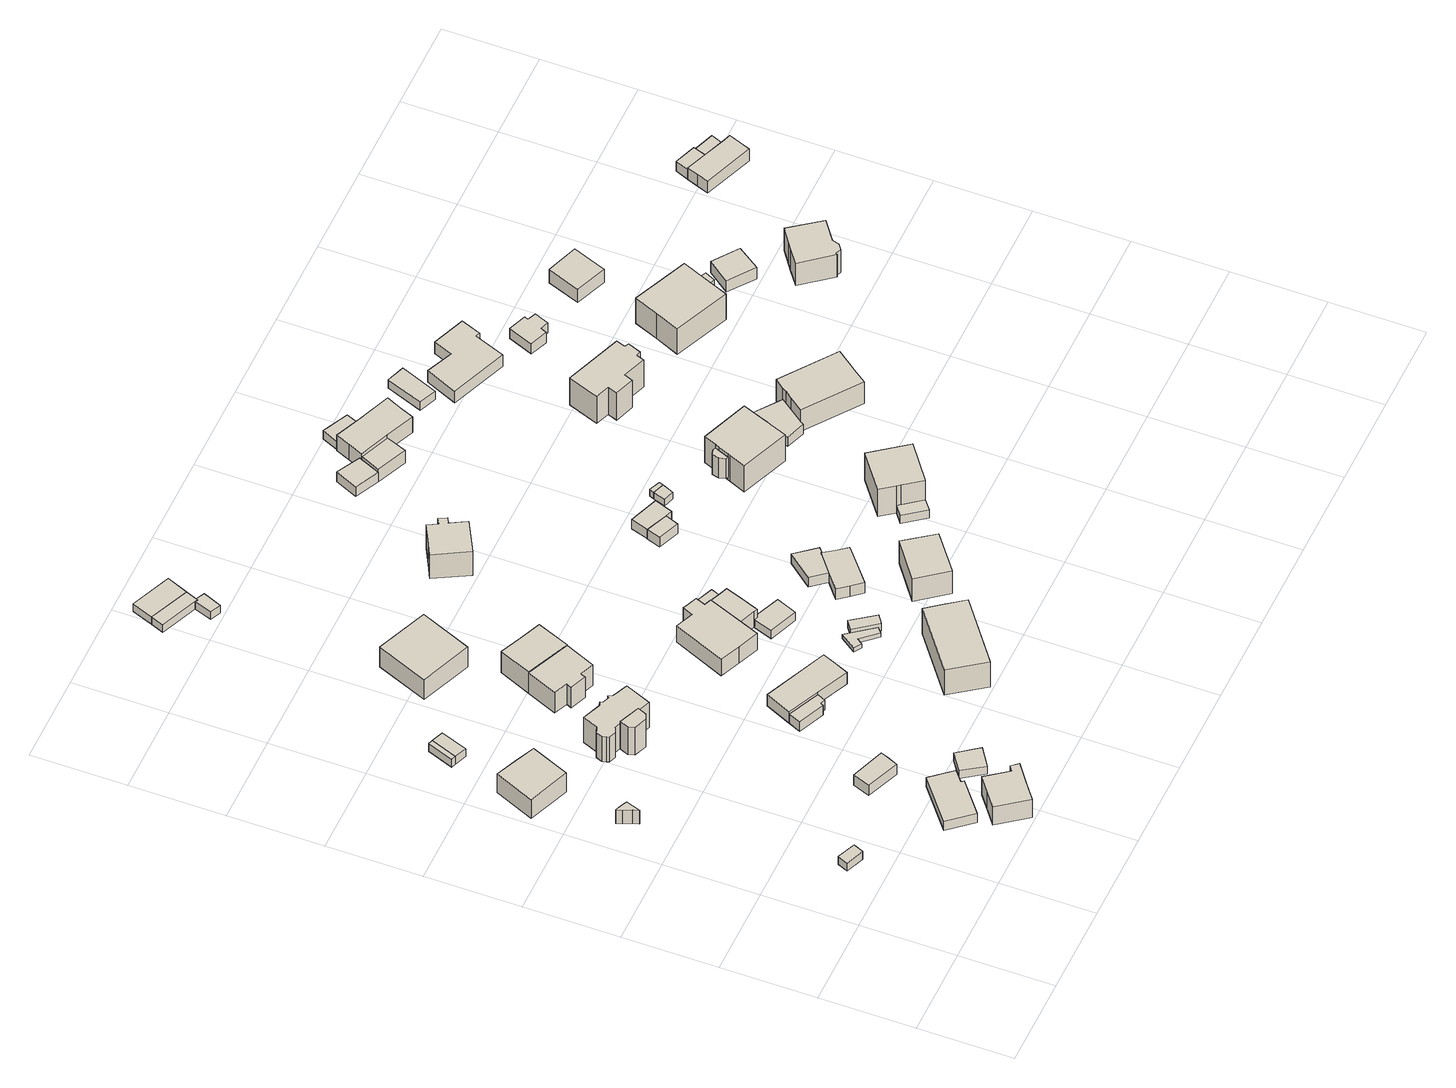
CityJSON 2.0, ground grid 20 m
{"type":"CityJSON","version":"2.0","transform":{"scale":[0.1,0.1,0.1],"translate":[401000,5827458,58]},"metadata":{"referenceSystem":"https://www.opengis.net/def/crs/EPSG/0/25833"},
"CityObjects":{
"building1":{"type":"Building","attributes":{"Gemeindeschluessel":"11000011","BezugspunktDach":"2200","function":"31001_2463","measuredHeight":2.18,"storeysAboveGround":1},"address":[{"country":"Germany","locality":"Berlin","thoroughfareNumber":"7 (1)","thoroughfareName":"Straße 9"}],"geometry":[{"type":"Solid","lod":"1","boundaries":[[[[0,1,2,3]],[[4,5,6,7]],[[4,7,3,2]],[[5,4,2,1]],[[6,5,1,0]],[[7,6,0,3]]]]}]},
"building2":{"type":"Building","attributes":{"Gemeindeschluessel":"11000011","BezugspunktDach":"2200","function":"51009_1610","measuredHeight":3.82,"storeysAboveGround":0},"address":[{"country":"Germany","locality":"Berlin"}],"geometry":[{"type":"Solid","lod":"1","boundaries":[[[[8,9,10,11,12,13,14]],[[15,16,17,18,19,20,21]],[[15,21,14,13]],[[16,15,13,12]],[[17,16,12,11]],[[18,17,11,10]],[[19,18,10,9]],[[20,19,9,8]],[[21,20,8,14]]]]}]},
"building3":{"type":"Building","attributes":{"Gemeindeschluessel":"11000011","BezugspunktDach":"2200","function":"31001_1010","measuredHeight":7.35,"storeysAboveGround":1},"address":[{"country":"Germany","locality":"Berlin","thoroughfareNumber":"11A","thoroughfareName":"Straße 9"}],"geometry":[{"type":"Solid","lod":"1","boundaries":[[[[22,23,24,25,26]],[[27,28,29,30,31]],[[27,31,26,25]],[[28,27,25,24]],[[29,28,24,23]],[[30,29,23,22]],[[31,30,22,26]]]]}]},
"building4":{"type":"Building","attributes":{"Gemeindeschluessel":"11000011","BezugspunktDach":"2200","function":"31001_2143","measuredHeight":2.42,"storeysAboveGround":1},"address":[{"country":"Germany","locality":"Berlin","thoroughfareNumber":"4","thoroughfareName":"Straße 9"}],"geometry":[{"type":"Solid","lod":"1","boundaries":[[[[32,33,34,35,36,37]],[[38,39,40,41,42,43]],[[38,43,37,36]],[[39,38,36,35]],[[40,39,35,34]],[[41,40,34,33]],[[42,41,33,32]],[[43,42,32,37]]]]}]},
"building5":{"type":"Building","attributes":{"Gemeindeschluessel":"11000011","BezugspunktDach":"2200","function":"51009_1610","measuredHeight":2.23,"storeysAboveGround":0},"address":[{"country":"Germany","locality":"Berlin"}],"geometry":[{"type":"Solid","lod":"1","boundaries":[[[[44,45,46,47]],[[48,49,50,51]],[[48,51,47,46]],[[49,48,46,45]],[[50,49,45,44]],[[51,50,44,47]]]]}]},
"building6":{"type":"Building","attributes":{"Gemeindeschluessel":"11000011","BezugspunktDach":"2200","function":"31001_1010","measuredHeight":8.02,"storeysAboveGround":1},"address":[{"country":"Germany","locality":"Berlin","thoroughfareNumber":"163","thoroughfareName":"Birkholzer Weg"}],"geometry":[{"type":"Solid","lod":"1","boundaries":[[[[52,53,54,55,56,57,58,59]],[[60,61,62,63,64,65,66,67]],[[60,67,59,58]],[[61,60,58,57]],[[62,61,57,56]],[[63,62,56,55]],[[64,63,55,54]],[[65,64,54,53]],[[66,65,53,52]],[[67,66,52,59]]]]}]},
"building7":{"type":"Building","attributes":{"Gemeindeschluessel":"11000011","BezugspunktDach":"2200","function":"31001_2143","measuredHeight":2.27,"storeysAboveGround":1},"address":[{"country":"Germany","locality":"Berlin","thoroughfareNumber":"13 (1)","thoroughfareName":"Straße 9"}],"geometry":[{"type":"Solid","lod":"1","boundaries":[[[[68,69,45,44]],[[49,70,71,50]],[[49,50,44,45]],[[70,49,45,69]],[[71,70,69,68]],[[50,71,68,44]]]]}]},
"building8":{"type":"Building","attributes":{"Gemeindeschluessel":"11000011","BezugspunktDach":"2200","function":"31001_2463","measuredHeight":3.41,"storeysAboveGround":1},"address":[{"country":"Germany","locality":"Berlin","thoroughfareNumber":"8 (1)","thoroughfareName":"Straße 9"}],"geometry":[{"type":"Solid","lod":"1","boundaries":[[[[72,73,74,75,76]],[[77,78,79,80,81]],[[77,81,76,75]],[[78,77,75,74]],[[79,78,74,73]],[[80,79,73,72]],[[81,80,72,76]]]]}]},
"building9":{"type":"Building","attributes":{"Gemeindeschluessel":"11000011","BezugspunktDach":"2200","function":"31001_2143","measuredHeight":2.15,"storeysAboveGround":1},"address":[{"country":"Germany","locality":"Berlin","thoroughfareNumber":"163 (2)","thoroughfareName":"Birkholzer Weg"}],"geometry":[{"type":"Solid","lod":"1","boundaries":[[[[82,83,84,85]],[[86,87,88,89]],[[86,89,85,84]],[[87,86,84,83]],[[88,87,83,82]],[[89,88,82,85]]]]}]},
"building10":{"type":"Building","attributes":{"Gemeindeschluessel":"11000011","function":"31001_1010"},"address":[{"country":"Germany","locality":"Berlin","thoroughfareNumber":"11","thoroughfareName":"Straße 9"}],"children":["building10-1","building10-2"]},
"building10-1":{"type":"BuildingPart","attributes":{"BezugspunktDach":"2200","measuredHeight":8.38,"storeysAboveGround":1},"parents":["building10"],"geometry":[{"type":"Solid","lod":"1","boundaries":[[[[90,91,92,93,94,95,96,97,98,99,100,101,102,103,104,105,106,107,108,109]],[[110,111,112,113,114,115,116,117,118,119,120,121,122,123,124,125,126,127,128,129]],[[110,129,109,108]],[[111,110,108,107]],[[112,111,107,106]],[[113,112,106,105]],[[114,113,105,104]],[[115,114,104,103]],[[116,115,103,102]],[[117,116,102,101]],[[118,117,101,100]],[[119,118,100,99]],[[120,119,99,98]],[[121,120,98,97]],[[122,121,97,96]],[[124,123,95,94]],[[125,124,94,93]],[[126,125,93,92]],[[127,126,92,91]],[[128,127,91,90]],[[129,128,90,109]],[[96,95,123,122]]]]}]},
"building10-2":{"type":"BuildingPart","attributes":{"BezugspunktDach":"2200","measuredHeight":7.62,"storeysAboveGround":1},"parents":["building10"],"geometry":[{"type":"MultiSurface","lod":"1","boundaries":[[[130,131,132,133,134,135]],[[123,122,136,137,138,139]],[[123,139,135,134]],[[96,95,134,133]],[[136,122,133,132]],[[137,136,132,131]],[[138,137,131,130]],[[139,138,130,135]],[[140,122,123,95,96]]]}]},
"building11":{"type":"Building","attributes":{"Gemeindeschluessel":"11000011","BezugspunktDach":"2200","function":"31001_1010","measuredHeight":8.16,"storeysAboveGround":1},"address":[{"country":"Germany","locality":"Berlin","thoroughfareNumber":"13","thoroughfareName":"Straße 9"}],"geometry":[{"type":"Solid","lod":"1","boundaries":[[[[141,142,143,144,145,146,147,148]],[[149,150,151,152,153,154,155,156]],[[149,156,148,147]],[[150,149,147,146]],[[151,150,146,145]],[[152,151,145,144]],[[153,152,144,143]],[[154,153,143,142]],[[155,154,142,141]],[[156,155,141,148]]]]}]},
"building12":{"type":"Building","attributes":{"Gemeindeschluessel":"11000011","BezugspunktDach":"2200","function":"31001_1010","measuredHeight":6.14,"storeysAboveGround":1},"address":[{"country":"Germany","locality":"Berlin","thoroughfareNumber":"15","thoroughfareName":"Straße 9"}],"geometry":[{"type":"Solid","lod":"1","boundaries":[[[[157,158,159,160]],[[161,162,163,164]],[[161,164,160,159]],[[162,161,159,158]],[[163,162,158,157]],[[164,163,157,160]]]]}]},
"building13":{"type":"Building","attributes":{"Gemeindeschluessel":"11000011","function":"31001_1010"},"address":[{"country":"Germany","locality":"Berlin","thoroughfareNumber":"8","thoroughfareName":"Straße 9"}],"children":["building13-1","building13-2"]},
"building13-1":{"type":"BuildingPart","attributes":{"BezugspunktDach":"2200","measuredHeight":3.56,"storeysAboveGround":1},"parents":["building13"],"geometry":[{"type":"MultiSurface","lod":"1","boundaries":[[[165,166,167,168,169,170]],[[171,172,173,174,175,176]],[[171,176,170,169]],[[172,171,169,168]],[[173,172,168,167]],[[174,173,167,166]],[[175,174,166,165]],[[177,178,165,170]],[[176,175,178,177]]]}]},
"building13-2":{"type":"BuildingPart","attributes":{"BezugspunktDach":"2200","measuredHeight":2.64,"storeysAboveGround":1},"parents":["building13"],"geometry":[{"type":"Solid","lod":"1","boundaries":[[[[179,180,181,178,177,182]],[[176,175,183,184,185,186]],[[176,186,182,177]],[[183,175,178,181]],[[184,183,181,180]],[[185,184,180,179]],[[186,185,179,182]],[[175,176,177,178]]]]}]},
"building14":{"type":"Building","attributes":{"Gemeindeschluessel":"11000011","BezugspunktDach":"2200","function":"31001_1010","measuredHeight":7.69,"storeysAboveGround":1},"address":[{"country":"Germany","locality":"Berlin","thoroughfareNumber":"13A","thoroughfareName":"Straße 9"}],"geometry":[{"type":"Solid","lod":"1","boundaries":[[[[187,188,189,190,191]],[[192,193,194,150,149]],[[192,149,191,190]],[[193,192,190,189]],[[194,193,189,188]],[[150,194,188,187]],[[149,150,187,191]]]]}]},
"building15":{"type":"Building","attributes":{"Gemeindeschluessel":"11000011","BezugspunktDach":"2200","function":"51009_1610","measuredHeight":2.06,"storeysAboveGround":0},"address":[{"country":"Germany","locality":"Berlin"}],"geometry":[{"type":"Solid","lod":"1","boundaries":[[[[195,196,197,198,199,200]],[[201,202,203,204,205,206]],[[201,206,200,199]],[[202,201,199,198]],[[203,202,198,197]],[[204,203,197,196]],[[205,204,196,195]],[[206,205,195,200]]]]}]},
"building16":{"type":"Building","attributes":{"Gemeindeschluessel":"11000011","BezugspunktDach":"2200","function":"31001_2143","measuredHeight":2.06,"storeysAboveGround":1},"address":[{"country":"Germany","locality":"Berlin","thoroughfareNumber":"1 (1)","thoroughfareName":"Straße 8"}],"geometry":[{"type":"Solid","lod":"1","boundaries":[[[[207,208,197,196,195,209]],[[205,204,203,210,211,212]],[[205,212,209,195]],[[204,205,195,196]],[[203,204,196,197]],[[210,203,197,208]],[[211,210,208,207]],[[212,211,207,209]]]]}]},
"building17":{"type":"Building","attributes":{"Gemeindeschluessel":"11000011","BezugspunktDach":"2200","function":"31001_1313","measuredHeight":2.06,"storeysAboveGround":1},"address":[{"country":"Germany","locality":"Berlin","thoroughfareNumber":"1","thoroughfareName":"Straße 8"}],"geometry":[{"type":"Solid","lod":"1","boundaries":[[[[198,213,214,199]],[[215,216,202,201]],[[215,201,199,214]],[[216,215,214,213]],[[202,216,213,198]],[[201,202,198,199]]]]}]},
"building18":{"type":"Building","attributes":{"Gemeindeschluessel":"11000011","BezugspunktDach":"2200","function":"31001_1010","measuredHeight":8.63,"storeysAboveGround":1},"address":[{"country":"Germany","locality":"Berlin","thoroughfareNumber":"167","thoroughfareName":"Birkholzer Weg"}],"geometry":[{"type":"Solid","lod":"1","boundaries":[[[[217,218,219,220,221]],[[222,223,224,225,226]],[[222,226,221,220]],[[223,222,220,219]],[[224,223,219,218]],[[225,224,218,217]],[[226,225,217,221]]]]}]},
"building19":{"type":"Building","attributes":{"Gemeindeschluessel":"11000011","function":"31001_1010"},"address":[{"country":"Germany","locality":"Berlin","thoroughfareNumber":"12","thoroughfareName":"Straße 9"}],"children":["building19-1","building19-2"]},
"building19-1":{"type":"BuildingPart","attributes":{"BezugspunktDach":"2200","measuredHeight":5.08,"storeysAboveGround":1},"parents":["building19"],"geometry":[{"type":"Solid","lod":"1","boundaries":[[[[227,228,229,230,231,232,233,234,235,236,237]],[[238,239,240,241,242,243,244,245,246,247,248]],[[238,248,237,236]],[[239,238,236,235]],[[240,239,235,234]],[[241,240,234,233]],[[242,241,233,232]],[[243,242,232,231]],[[244,243,231,230]],[[245,244,230,229]],[[246,245,229,228]],[[247,246,228,227]],[[248,247,227,237]]]]}]},
"building19-2":{"type":"BuildingPart","attributes":{"BezugspunktDach":"2200","measuredHeight":4.86,"storeysAboveGround":1},"parents":["building19"],"geometry":[{"type":"Solid","lod":"1","boundaries":[[[[249,250,251,252,253,254,255,256,257]],[[244,258,259,260,261,262,263,245,264]],[[244,264,257,256]],[[258,244,256,255]],[[259,258,255,254]],[[260,259,254,253]],[[261,260,253,252]],[[262,261,252,251]],[[263,262,251,250]],[[245,263,250,249]],[[264,245,249,257]]]]}]},
"building20":{"type":"Building","attributes":{"Gemeindeschluessel":"11000011","BezugspunktDach":"2200","function":"31001_2143","measuredHeight":1.12,"storeysAboveGround":1},"address":[{"country":"Germany","locality":"Berlin","thoroughfareNumber":"167 (1)","thoroughfareName":"Birkholzer Weg"}],"geometry":[{"type":"Solid","lod":"1","boundaries":[[[[265,266,267,268,269,270]],[[271,272,273,274,275,276]],[[271,276,270,269]],[[272,271,269,268]],[[273,272,268,267]],[[274,273,267,266]],[[275,274,266,265]],[[276,275,265,270]]]]}]},
"building21":{"type":"Building","attributes":{"Gemeindeschluessel":"11000011","BezugspunktDach":"2200","function":"31001_2143","measuredHeight":2.28,"storeysAboveGround":1},"address":[{"country":"Germany","locality":"Berlin","thoroughfareNumber":"12 (1)","thoroughfareName":"Straße 9"}],"geometry":[{"type":"Solid","lod":"1","boundaries":[[[[277,278,279,280,281,282]],[[283,284,285,286,287,288]],[[283,288,282,281]],[[284,283,281,280]],[[285,284,280,279]],[[286,285,279,278]],[[287,286,278,277]],[[288,287,277,282]]]]}]},
"building22":{"type":"Building","attributes":{"Gemeindeschluessel":"11000011","BezugspunktDach":"2200","function":"31001_2143","measuredHeight":2.28,"storeysAboveGround":1},"address":[{"country":"Germany","locality":"Berlin","thoroughfareNumber":"169 (4)","thoroughfareName":"Birkholzer Weg"}],"geometry":[{"type":"Solid","lod":"1","boundaries":[[[[289,290,291,292]],[[293,294,295,296]],[[293,296,292,291]],[[294,293,291,290]],[[295,294,290,289]],[[296,295,289,292]]]]}]},
"building23":{"type":"Building","attributes":{"Gemeindeschluessel":"11000011","BezugspunktDach":"2200","function":"31001_2143","measuredHeight":4.98,"storeysAboveGround":1},"address":[{"country":"Germany","locality":"Berlin","thoroughfareNumber":"12 (2)","thoroughfareName":"Straße 9"}],"geometry":[{"type":"Solid","lod":"1","boundaries":[[[[297,298,299,300,301]],[[302,303,304,305,306]],[[302,306,301,300]],[[303,302,300,299]],[[304,303,299,298]],[[305,304,298,297]],[[306,305,297,301]]]]}]},
"building24":{"type":"Building","attributes":{"Gemeindeschluessel":"11000011","BezugspunktDach":"2200","function":"31001_1010","measuredHeight":7.79,"storeysAboveGround":2},"address":[{"country":"Germany","locality":"Berlin","thoroughfareNumber":"17","thoroughfareName":"Straße 9"}],"geometry":[{"type":"Solid","lod":"1","boundaries":[[[[307,308,309,310,311,312,313,314,315,316]],[[317,318,319,320,321,322,323,324,325,326]],[[317,326,316,315]],[[318,317,315,314]],[[319,318,314,313]],[[320,319,313,312]],[[321,320,312,311]],[[322,321,311,310]],[[323,322,310,309]],[[324,323,309,308]],[[325,324,308,307]],[[326,325,307,316]]]]}]},
"building25":{"type":"Building","attributes":{"Gemeindeschluessel":"11000011","function":"31001_1313"},"address":[{"country":"Germany","locality":"Berlin","thoroughfareNumber":"169 (1)","thoroughfareName":"Birkholzer Weg"}],"children":["building25-1","building25-2"]},
"building25-1":{"type":"BuildingPart","attributes":{"BezugspunktDach":"2200","measuredHeight":3.17,"storeysAboveGround":1},"parents":["building25"],"geometry":[{"type":"MultiSurface","lod":"1","boundaries":[[[327,328,329,330,331,332,333,334]],[[335,336,337,338,339,340,341,342]],[[335,342,334,333]],[[343,344,345,335,333,332]],[[346,344,336,332,331]],[[338,337,331,330]],[[339,338,330,329]],[[340,339,329,328]],[[341,340,328,327]],[[342,341,327,334]],[[336,335,345,344,343]],[[337,336,344,346]]]}]},
"building25-2":{"type":"BuildingPart","attributes":{"BezugspunktDach":"2200","measuredHeight":2.57,"storeysAboveGround":1},"parents":["building25"],"geometry":[{"type":"Solid","lod":"1","boundaries":[[[[345,344,346,347,348,349]],[[350,351,337,336,335,352]],[[350,352,349,348]],[[351,350,348,347]],[[337,351,347,346]],[[352,335,345,349]],[[336,337,346,344]],[[335,336,344,345]]]]}]},
"building26":{"type":"Building","attributes":{"Gemeindeschluessel":"11000011","BezugspunktDach":"2200","function":"31001_1010","measuredHeight":7.88,"storeysAboveGround":1},"address":[{"country":"Germany","locality":"Berlin","thoroughfareNumber":"169","thoroughfareName":"Birkholzer Weg"}],"geometry":[{"type":"Solid","lod":"1","boundaries":[[[[353,354,355,356,357]],[[358,359,360,361,362]],[[358,362,357,356]],[[359,358,356,355]],[[360,359,355,354]],[[361,360,354,353]],[[362,361,353,357]]]]}]},
"building27":{"type":"Building","attributes":{"Gemeindeschluessel":"11000011","BezugspunktDach":"2200","function":"51009_1610","measuredHeight":2.61,"storeysAboveGround":0},"address":[{"country":"Germany","locality":"Berlin"}],"geometry":[{"type":"Solid","lod":"1","boundaries":[[[[363,364,365,366]],[[367,368,369,370]],[[367,370,366,365]],[[368,367,365,364]],[[369,368,364,363]],[[370,369,363,366]]]]}]},
"building28":{"type":"Building","attributes":{"Gemeindeschluessel":"11000011","BezugspunktDach":"2200","function":"31001_1313","measuredHeight":2.56,"storeysAboveGround":1},"address":[{"country":"Germany","locality":"Berlin","thoroughfareNumber":"22 (3)","thoroughfareName":"Straße 9"}],"geometry":[{"type":"Solid","lod":"1","boundaries":[[[[364,371,372,373,365]],[[374,375,376,377,378]],[[374,378,365,373]],[[375,374,373,372]],[[376,375,372,371]],[[377,376,371,364]],[[378,377,364,365]]]]}]},
"building29":{"type":"Building","attributes":{"Gemeindeschluessel":"11000011","BezugspunktDach":"2200","function":"51009_1610","measuredHeight":2.63,"storeysAboveGround":0},"address":[{"country":"Germany","locality":"Berlin"}],"geometry":[{"type":"Solid","lod":"1","boundaries":[[[[379,380,381,382]],[[383,384,385,386]],[[383,386,382,381]],[[384,383,381,380]],[[385,384,380,379]],[[386,385,379,382]]]]}]},
"building30":{"type":"Building","attributes":{"Gemeindeschluessel":"11000011","BezugspunktDach":"2200","function":"31001_2143","measuredHeight":1.86,"storeysAboveGround":1},"address":[{"country":"Germany","locality":"Berlin","thoroughfareNumber":"22 (2)","thoroughfareName":"Straße 9"}],"geometry":[{"type":"Solid","lod":"1","boundaries":[[[[387,388,389,390]],[[391,392,393,394]],[[391,394,390,389]],[[392,391,389,388]],[[393,392,388,387]],[[394,393,387,390]]]]}]},
"building31":{"type":"Building","attributes":{"Gemeindeschluessel":"11000011","BezugspunktDach":"2200","function":"31001_2463","measuredHeight":2.25,"storeysAboveGround":1},"address":[{"country":"Germany","locality":"Berlin","thoroughfareNumber":"173 (1)","thoroughfareName":"Birkholzer Weg"}],"geometry":[{"type":"Solid","lod":"1","boundaries":[[[[395,396,397,398]],[[399,400,401,402]],[[399,402,398,397]],[[400,399,397,396]],[[401,400,396,395]],[[402,401,395,398]]]]}]},
"building32":{"type":"Building","attributes":{"Gemeindeschluessel":"11000011","BezugspunktDach":"2200","function":"51009_1610","measuredHeight":1.79,"storeysAboveGround":0},"address":[{"country":"Germany","locality":"Berlin"}],"geometry":[{"type":"Solid","lod":"1","boundaries":[[[[388,403,404,389]],[[405,406,392,391]],[[405,391,389,404]],[[406,405,404,403]],[[392,406,403,388]],[[391,392,388,389]]]]}]},
"building33":{"type":"Building","attributes":{"Gemeindeschluessel":"11000011","BezugspunktDach":"2200","function":"31001_1010","measuredHeight":9.12,"storeysAboveGround":1},"address":[{"country":"Germany","locality":"Berlin","thoroughfareNumber":"173","thoroughfareName":"Birkholzer Weg"}],"geometry":[{"type":"Solid","lod":"1","boundaries":[[[[407,408,409,410,411,412,413]],[[414,415,416,417,418,419,420]],[[414,420,413,412]],[[415,414,412,411]],[[416,415,411,410]],[[417,416,410,409]],[[418,417,409,408]],[[419,418,408,407]],[[420,419,407,413]]]]}]},
"building34":{"type":"Building","attributes":{"Gemeindeschluessel":"11000011","function":"31001_1010"},"address":[{"country":"Germany","locality":"Berlin","thoroughfareNumber":"19","thoroughfareName":"Straße 9"}],"children":["building34-1","building34-2"]},
"building34-1":{"type":"BuildingPart","attributes":{"BezugspunktDach":"2200","measuredHeight":5.77,"storeysAboveGround":1},"parents":["building34"],"geometry":[{"type":"Solid","lod":"1","boundaries":[[[[421,422,423,424,425,426,427,428]],[[429,430,431,432,433,434,435,436]],[[429,436,428,427]],[[430,429,427,426]],[[431,430,426,425]],[[432,431,425,424]],[[433,432,424,423]],[[434,433,423,422]],[[435,434,422,421]],[[436,435,421,428]]]]}]},
"building34-2":{"type":"BuildingPart","attributes":{"BezugspunktDach":"2200","measuredHeight":4.08,"storeysAboveGround":1},"parents":["building34"],"geometry":[{"type":"Solid","lod":"1","boundaries":[[[[437,438,439,440,441]],[[436,442,435,443,385]],[[436,385,441,440]],[[442,436,440,439]],[[435,442,439,438]],[[443,435,438,437]],[[385,443,437,441]]]]}]},
"building35":{"type":"Building","attributes":{"Gemeindeschluessel":"11000011","BezugspunktDach":"2200","function":"31001_2143","measuredHeight":2.31,"storeysAboveGround":1},"address":[{"country":"Germany","locality":"Berlin","thoroughfareNumber":"19 (1)","thoroughfareName":"Straße 9"}],"geometry":[{"type":"Solid","lod":"1","boundaries":[[[[444,445,446,447]],[[448,449,450,451]],[[448,451,447,446]],[[449,448,446,445]],[[450,449,445,444]],[[451,450,444,447]]]]}]},
"building36":{"type":"Building","attributes":{"Gemeindeschluessel":"11000011","function":"31001_1010"},"address":[{"country":"Germany","locality":"Berlin","thoroughfareNumber":"22","thoroughfareName":"Straße 9"}],"children":["building36-1","building36-2"]},
"building36-1":{"type":"BuildingPart","attributes":{"BezugspunktDach":"2200","measuredHeight":9.25,"storeysAboveGround":1},"parents":["building36"],"geometry":[{"type":"MultiSurface","lod":"1","boundaries":[[[452,453,454,455,456,457,458,459,460,461,462]],[[463,464,465,466,467,468,469,470,471,472,473]],[[463,473,462,461]],[[464,463,461,460]],[[474,475,476,477,465,464,460,459]],[[478,474,477,479,466,465,459,458]],[[467,466,458,457]],[[468,467,457,456]],[[469,468,456,455]],[[470,469,455,454]],[[471,470,454,453]],[[472,471,453,452]],[[473,472,452,462]],[[477,476,475,474]],[[479,477,474,478]]]}]},
"building36-2":{"type":"BuildingPart","attributes":{"BezugspunktDach":"2200","measuredHeight":5.57,"storeysAboveGround":1},"parents":["building36"],"geometry":[{"type":"MultiSurface","lod":"1","boundaries":[[[480,475,478,481,482,483]],[[484,485,479,476,486,487]],[[484,487,483,482]],[[485,484,482,481]],[[479,485,481,478]],[[486,476,475,480]],[[487,486,480,483]],[[488,476,477,474,475]],[[479,489,478,474,477]]]}]},
"building37":{"type":"Building","attributes":{"Gemeindeschluessel":"11000011","BezugspunktDach":"2200","function":"31001_2463","measuredHeight":2.64,"storeysAboveGround":1},"address":[{"country":"Germany","locality":"Berlin","thoroughfareNumber":"22 (1)","thoroughfareName":"Straße 9"}],"geometry":[{"type":"Solid","lod":"1","boundaries":[[[[490,491,492,493,494,495]],[[468,496,497,498,499,470]],[[468,470,495,494]],[[496,468,494,493]],[[497,496,493,492]],[[498,497,492,491]],[[499,498,491,490]],[[470,499,490,495]]]]}]},
"building38":{"type":"Building","attributes":{"Gemeindeschluessel":"11000011","BezugspunktDach":"2200","function":"31001_2463","measuredHeight":2.66,"storeysAboveGround":1},"address":[{"country":"Germany","locality":"Berlin","thoroughfareNumber":"26 (1)","thoroughfareName":"Straße 9"}],"geometry":[{"type":"Solid","lod":"1","boundaries":[[[[500,501,502,503,504]],[[505,506,507,508,509]],[[505,509,504,503]],[[506,505,503,502]],[[507,506,502,501]],[[508,507,501,500]],[[509,508,500,504]]]]}]},
"building39":{"type":"Building","attributes":{"Gemeindeschluessel":"11000011","BezugspunktDach":"2200","function":"31001_2143","measuredHeight":2.38,"storeysAboveGround":1},"address":[{"country":"Germany","locality":"Berlin","thoroughfareNumber":"21 (1)","thoroughfareName":"Straße 9"}],"geometry":[{"type":"Solid","lod":"1","boundaries":[[[[510,511,512,513]],[[514,515,516,517]],[[514,517,513,512]],[[515,514,512,511]],[[516,515,511,510]],[[517,516,510,513]]]]}]},
"building40":{"type":"Building","attributes":{"Gemeindeschluessel":"11000011","BezugspunktDach":"2200","function":"31001_1010","measuredHeight":8.3,"storeysAboveGround":1},"address":[{"country":"Germany","locality":"Berlin","thoroughfareNumber":"23","thoroughfareName":"Straße 9"}],"geometry":[{"type":"Solid","lod":"1","boundaries":[[[[518,519,520,521,522,523,524,525,526,527,528,529]],[[530,531,532,533,534,535,536,537,538,539,540,541]],[[530,541,529,528]],[[531,530,528,527]],[[532,531,527,526]],[[533,532,526,525]],[[534,533,525,524]],[[535,534,524,523]],[[536,535,523,522]],[[537,536,522,521]],[[538,537,521,520]],[[539,538,520,519]],[[540,539,519,518]],[[541,540,518,529]]]]}]},
"building41":{"type":"Building","attributes":{"Gemeindeschluessel":"11000011","BezugspunktDach":"2200","function":"31001_1010","measuredHeight":7.24,"storeysAboveGround":1},"address":[{"country":"Germany","locality":"Berlin","thoroughfareNumber":"26","thoroughfareName":"Straße 9"}],"geometry":[{"type":"Solid","lod":"1","boundaries":[[[[542,543,544,545,546,547,548,549,550]],[[551,552,553,554,555,556,557,558,559]],[[551,559,550,549]],[[552,551,549,548]],[[553,552,548,547]],[[554,553,547,546]],[[555,554,546,545]],[[556,555,545,544]],[[557,556,544,543]],[[558,557,543,542]],[[559,558,542,550]]]]}]},
"building42":{"type":"Building","attributes":{"Gemeindeschluessel":"11000011","BezugspunktDach":"2200","function":"31001_1010","measuredHeight":3.22,"storeysAboveGround":1},"address":[{"country":"Germany","locality":"Berlin","thoroughfareNumber":"21","thoroughfareName":"Straße 9"}],"geometry":[{"type":"Solid","lod":"1","boundaries":[[[[560,561,562,563,564,565,566,567]],[[568,569,570,571,572,573,574,575]],[[568,575,567,566]],[[569,568,566,565]],[[570,569,565,564]],[[571,570,564,563]],[[572,571,563,562]],[[573,572,562,561]],[[574,573,561,560]],[[575,574,560,567]]]]}]},
"building43":{"type":"Building","attributes":{"Gemeindeschluessel":"11000011","BezugspunktDach":"2200","function":"31001_2143","measuredHeight":2.84,"storeysAboveGround":1},"address":[{"country":"Germany","locality":"Berlin","thoroughfareNumber":"23 (1)","thoroughfareName":"Straße 9"}],"geometry":[{"type":"Solid","lod":"1","boundaries":[[[[576,577,578,579,580,581,582,583]],[[584,585,586,587,588,589,590,591]],[[584,591,583,582]],[[585,584,582,581]],[[586,585,581,580]],[[587,586,580,579]],[[588,587,579,578]],[[589,588,578,577]],[[590,589,577,576]],[[591,590,576,583]]]]}]},
"building44":{"type":"Building","attributes":{"Gemeindeschluessel":"11000011","BezugspunktDach":"2200","function":"31001_1010","measuredHeight":8.68,"storeysAboveGround":1},"address":[{"country":"Germany","locality":"Berlin","thoroughfareNumber":"25","thoroughfareName":"Straße 9"}],"geometry":[{"type":"Solid","lod":"1","boundaries":[[[[592,593,594,595,596,597,598,599]],[[600,601,602,603,604,605,606,607]],[[600,607,599,598]],[[601,600,598,597]],[[602,601,597,596]],[[603,602,596,595]],[[604,603,595,594]],[[605,604,594,593]],[[606,605,593,592]],[[607,606,592,599]]]]}]},
"building45":{"type":"Building","attributes":{"Gemeindeschluessel":"11000011","BezugspunktDach":"2200","function":"51009_1610","measuredHeight":6.09,"storeysAboveGround":0},"address":[{"country":"Germany","locality":"Berlin"}],"geometry":[{"type":"Solid","lod":"1","boundaries":[[[[608,609,610,611]],[[612,613,614,615]],[[612,615,611,610]],[[613,612,610,609]],[[614,613,609,608]],[[615,614,608,611]]]]}]},
"building46":{"type":"Building","attributes":{"Gemeindeschluessel":"11000011","BezugspunktDach":"2200","function":"31001_1313","measuredHeight":5.08,"storeysAboveGround":1},"address":[{"country":"Germany","locality":"Berlin","thoroughfareNumber":"25 (1)","thoroughfareName":"Straße 9"}],"geometry":[{"type":"Solid","lod":"1","boundaries":[[[[616,617,618,619,620]],[[621,622,623,624,625]],[[621,625,620,619]],[[622,621,619,618]],[[623,622,618,617]],[[624,623,617,616]],[[625,624,616,620]]]]}]},
"building47":{"type":"Building","attributes":{"Gemeindeschluessel":"11000011","BezugspunktDach":"2200","function":"31001_1010","measuredHeight":3.1,"storeysAboveGround":1},"address":[{"country":"Germany","locality":"Berlin","thoroughfareNumber":"177 (1)","thoroughfareName":"Birkholzer Weg"}],"geometry":[{"type":"Solid","lod":"1","boundaries":[[[[626,627,628,629]],[[630,631,632,633]],[[630,633,629,628]],[[631,630,628,627]],[[632,631,627,626]],[[633,632,626,629]]]]}]},
"building48":{"type":"Building","attributes":{"Gemeindeschluessel":"11000011","BezugspunktDach":"2200","function":"31001_1010","measuredHeight":8.08,"storeysAboveGround":2},"address":[{"country":"Germany","locality":"Berlin","thoroughfareNumber":"177","thoroughfareName":"Birkholzer Weg"}],"geometry":[{"type":"Solid","lod":"1","boundaries":[[[[634,635,636,637,638,639,640,641,642,643,644,645]],[[646,647,648,649,650,651,652,653,654,655,656,657]],[[646,657,645,644]],[[647,646,644,643]],[[648,647,643,642]],[[649,648,642,641]],[[650,649,641,640]],[[651,650,640,639]],[[652,651,639,638]],[[653,652,638,637]],[[654,653,637,636]],[[655,654,636,635]],[[656,655,635,634]],[[657,656,634,645]]]]}]},
"building49":{"type":"Building","attributes":{"Gemeindeschluessel":"11000011","function":"31001_1313"},"address":[{"country":"Germany","locality":"Berlin","thoroughfareNumber":"179","thoroughfareName":"Birkholzer Weg"}],"children":["building49-1","building49-2"]},
"building49-1":{"type":"BuildingPart","attributes":{"BezugspunktDach":"2200","measuredHeight":3.67,"storeysAboveGround":1},"parents":["building49"],"geometry":[{"type":"Solid","lod":"1","boundaries":[[[[658,659,660,661,662,663,664,665]],[[666,667,668,669,670,671,672,673]],[[666,673,665,664]],[[667,666,664,663]],[[668,674,675,667,663,662]],[[669,668,662,661]],[[670,669,661,660]],[[671,670,660,659]],[[672,671,659,658]],[[673,672,658,665]],[[667,675,674,668]]]]}]},
"building49-2":{"type":"BuildingPart","attributes":{"BezugspunktDach":"2200","measuredHeight":2.74,"storeysAboveGround":1},"parents":["building49"],"geometry":[{"type":"Solid","lod":"1","boundaries":[[[[674,676,677,675]],[[678,679,668,667]],[[678,667,675,677]],[[679,678,677,676]],[[668,679,676,674]],[[667,668,674,675]]]]}]},
"building50":{"type":"Building","attributes":{"Gemeindeschluessel":"11000011","BezugspunktDach":"2200","function":"31001_2143","measuredHeight":2.21,"storeysAboveGround":1},"address":[{"country":"Germany","locality":"Berlin","thoroughfareNumber":"179 (1)","thoroughfareName":"Birkholzer Weg"}],"geometry":[{"type":"Solid","lod":"1","boundaries":[[[[680,681,682,683]],[[684,685,686,687]],[[684,687,683,682]],[[685,684,682,681]],[[686,685,681,680]],[[687,686,680,683]]]]}]}
},
"vertices":[
[156,258,28],[165,279,28],[127,295,28],[117,273,28],[127,295,6],[165,279,6],[156,258,6],[117,273,6],
[65,706,46],[72,689,46],[76,677,46],[82,693,46],[87,707,46],[74,713,46],[60,719,46],[74,713,8],[87,707,8],[82,693,8],[76,677,8],[72,689,8],[65,706,8],[60,719,8],
[97,834,62],[131,915,62],[88,934,62],[45,953,62],[9,869,62],[45,953,10],[88,934,10],[131,915,10],[97,834,10],[9,869,10],
[327,97,28],[394,151,28],[390,157,28],[413,176,28],[375,220,28],[285,147,28],[375,220,3],[413,176,3],[390,157,3],[394,151,3],[327,97,3],[285,147,3],
[80,1052,33],[101,1108,33],[92,1111,33],[71,1056,33],[92,1111,11],[101,1108,11],[80,1052,11],[71,1056,11],
[379,7,53],[410,31,53],[454,64,53],[442,78,53],[431,70,53],[396,116,53],[365,92,53],[333,68,53],[365,92,3],[396,116,3],[431,70,3],[442,78,3],[454,64,3],[410,31,3],[379,7,3],[333,68,3],
[106,1042,33],[126,1098,33],[126,1098,11],[106,1042,11],
[382,283,31],[390,302,31],[398,321,31],[326,347,31],[312,311,31],[326,347,3],[398,321,3],[390,302,3],[382,283,3],[312,311,3],
[448,127,25],[488,154,25],[455,198,25],[418,171,25],[455,198,3],[488,154,3],[448,127,3],[418,171,3],
[199,795,76],[201,790,76],[215,784,76],[227,789,76],[239,785,76],[239,784,76],[283,766,76],[310,755,76],[322,783,76],[333,810,76],[301,824,76],[296,833,76],[292,830,76],[277,836,76],[276,841,76],[267,838,76],[228,854,76],[215,822,76],[202,817,76],[196,804,76],[202,817,7],[215,822,7],[228,854,7],[267,838,7],[276,841,7],[277,836,7],[292,830,7],[296,833,7],[301,824,7],[333,810,7],[322,783,7],[310,755,7],[283,766,7],[239,784,7],[239,785,7],[227,789,7],[215,784,7],[201,790,7],[199,795,7],[196,804,7],
[236,753,83],[262,742,83],[275,748,83],[283,766,83],[239,784,83],[231,766,83],[275,748,7],[262,742,7],[236,753,7],[231,766,7],[283,766,49],
[305,920,64],[300,909,64],[334,895,64],[338,906,64],[368,894,64],[395,957,64],[303,997,64],[276,933,64],[303,997,7],[395,957,7],[368,894,7],[338,906,7],[334,895,7],[300,909,7],[305,920,7],[276,933,7],
[321,1128,62],[366,1236,62],[258,1280,62],[213,1171,62],[258,1280,7],[366,1236,7],[321,1128,7],[213,1171,7],
[489,488,36],[557,457,36],[570,486,36],[582,515,36],[448,573,36],[423,518,36],[448,573,5],[582,515,5],[570,486,5],[557,457,5],[489,488,5],[423,518,5],[423,518,31],[489,488,31],
[467,468,31],[470,474,31],[480,470,31],[411,492,31],[480,470,5],[470,474,5],[467,468,5],[411,492,5],
[395,957,66],[422,1025,66],[377,1044,66],[332,1064,66],[303,997,66],[332,1064,7],[377,1044,7],[422,1025,7],
[254,1653,35],[259,1650,35],[261,1654,35],[270,1677,35],[187,1713,35],[176,1686,35],[187,1713,14],[270,1677,14],[261,1654,14],[259,1650,14],[254,1653,14],[176,1686,14],
[263,1606,35],[279,1645,35],[241,1616,35],[279,1645,14],[263,1606,14],[241,1616,14],
[289,1722,35],[204,1758,35],[204,1758,14],[289,1722,14],
[654,207,73],[784,306,73],[757,342,73],[730,377,73],[602,279,73],[730,377,4],[757,342,4],[784,306,4],[654,207,4],[602,279,4],
[527,663,51],[571,645,51],[587,685,51],[616,758,51],[601,764,51],[609,785,51],[582,796,51],[579,798,51],[569,776,51],[531,792,51],[484,682,51],[531,792,6],[569,776,6],[579,798,6],[582,796,6],[609,785,6],[601,764,6],[616,758,6],[587,685,6],[571,645,6],[527,663,6],[484,682,6],
[587,685,50],[622,672,50],[629,669,50],[630,674,50],[642,705,50],[655,742,50],[639,748,50],[616,758,50],[566,735,50],[639,748,6],[655,742,6],[642,705,6],[630,674,6],[629,669,6],[622,672,6],[566,735,6],
[652,467,15],[661,479,15],[692,445,15],[703,455,15],[661,510,15],[637,477,15],[661,510,4],[703,455,4],[692,445,4],[661,479,4],[652,467,4],[637,477,4],
[668,608,28],[685,651,28],[630,674,28],[629,669,28],[622,672,28],[608,632,28],[622,672,5],[629,669,5],[630,674,5],[685,651,5],[668,608,5],[608,632,5],
[707,450,24],[725,463,24],[690,511,24],[671,497,24],[690,511,4],[725,463,4],[707,450,4],[671,497,4],
[639,748,44],[647,769,44],[628,777,44],[609,785,44],[601,764,44],[609,785,7],[628,777,7],[647,769,7],[639,748,7],[601,764,7],
[537,1208,76],[571,1226,76],[605,1244,76],[586,1278,76],[598,1284,76],[589,1301,76],[577,1294,76],[566,1314,76],[532,1296,76],[498,1279,76],[532,1296,10],[566,1314,10],[577,1294,10],[589,1301,10],[598,1284,10],[586,1278,10],[605,1244,10],[571,1226,10],[537,1208,10],[498,1279,10],
[766,538,32],[784,516,32],[856,576,32],[839,598,32],[824,619,32],[823,620,32],[783,588,32],[748,560,32],[783,588,3],[823,620,3],[824,619,3],[839,598,3],[856,576,3],[784,516,3],[766,538,3],[748,560,3],[823,620,12],[823,620,29],[783,588,29],[824,619,29],
[836,629,29],[801,672,29],[758,620,29],[801,672,3],[836,629,3],[758,620,3],
[846,364,66],[923,424,66],[900,455,66],[878,485,66],[798,425,66],[878,485,4],[900,455,4],[923,424,4],[846,364,4],[798,425,4],
[788,897,30],[799,925,30],[753,944,30],[743,915,30],[753,944,4],[799,925,4],[788,897,4],[743,915,4],
[813,920,30],[827,958,30],[765,981,30],[765,981,5],[827,958,5],[813,920,5],[799,925,5],[753,944,5],
[688,1463,36],[708,1509,36],[659,1535,36],[638,1488,36],[659,1535,9],[708,1509,9],[688,1463,9],[638,1488,9],
[865,939,23],[875,963,23],[851,972,23],[842,946,23],[851,972,5],[875,963,5],[865,939,5],[842,946,5],
[1007,478,25],[1028,495,25],[994,539,25],[973,523,25],[994,539,3],[1028,495,3],[1007,478,3],[973,523,3],
[878,972,23],[855,982,23],[855,982,5],[878,972,5],
[994,539,79],[1000,532,79],[1028,495,79],[1104,552,79],[1076,589,79],[1048,626,79],[972,568,79],[1048,626,4],[1076,589,4],[1104,552,4],[1028,495,4],[1000,532,4],[994,539,4],[972,568,4],
[769,1478,52],[829,1452,52],[842,1483,52],[856,1514,52],[788,1541,52],[732,1565,52],[719,1535,52],[706,1504,52],[719,1535,9],[732,1565,9],[788,1541,9],[856,1514,9],[842,1483,9],[829,1452,9],[769,1478,9],[706,1504,9],
[752,1435,44],[769,1478,44],[743,1504,44],[706,1504,44],[688,1463,44],[743,1504,9],[752,1435,9],
[788,1541,35],[801,1573,35],[747,1599,35],[732,1565,35],[747,1599,12],[801,1573,12],[788,1541,12],[732,1565,12],
[1035,782,77],[1049,818,77],[1052,826,77],[1059,845,77],[1073,881,77],[973,919,77],[962,893,77],[958,884,77],[949,862,77],[947,857,77],[932,822,77],[947,857,5],[949,862,5],[958,884,5],[962,893,5],[973,919,5],[1073,881,5],[1059,845,5],[1052,826,5],[1049,818,5],[1035,782,5],[932,822,5],[958,884,68],[949,862,68],[949,862,13],[958,884,13],[962,893,68],[962,893,13],
[944,864,68],[955,896,68],[944,892,68],[940,877,68],[944,892,13],[955,896,13],[944,864,13],[940,877,13],[949,862,64],[962,893,40],
[1076,816,27],[1102,885,27],[1077,894,27],[1071,881,27],[1073,881,27],[1052,826,27],[1071,881,5],[1077,894,5],[1102,885,5],[1076,816,5],
[1111,777,31],[1116,784,31],[1155,837,31],[1102,877,31],[1070,792,31],[1102,877,5],[1155,837,5],[1116,784,5],[1111,777,5],[1070,792,5],
[921,1444,34],[952,1523,34],[914,1537,34],[885,1460,34],[914,1537,11],[952,1523,11],[921,1444,11],[885,1460,11],
[1014,1132,82],[1007,1112,82],[1048,1098,82],[1055,1116,82],[1104,1098,82],[1110,1115,82],[1120,1112,82],[1131,1140,82],[1122,1144,82],[1129,1163,82],[1009,1208,82],[985,1144,82],[1009,1208,7],[1129,1163,7],[1122,1144,7],[1131,1140,7],[1120,1112,7],[1110,1115,7],[1104,1098,7],[1055,1116,7],[1048,1098,7],[1007,1112,7],[1014,1132,7],[985,1144,7],
[1228,702,63],[1249,731,63],[1260,746,63],[1282,775,63],[1170,857,63],[1155,837,63],[1149,828,63],[1138,813,63],[1116,784,63],[1138,813,4],[1149,828,4],[1155,837,4],[1170,857,4],[1282,775,4],[1260,746,4],[1249,731,4],[1228,702,4],[1116,784,4],
[1049,1361,41],[1074,1426,41],[1083,1422,41],[1099,1464,41],[1030,1491,41],[1014,1451,41],[958,1475,41],[929,1408,41],[958,1475,9],[1014,1451,9],[1030,1491,9],[1099,1464,9],[1083,1422,9],[1074,1426,9],[1049,1361,9],[929,1408,9],
[1136,1309,37],[1142,1322,37],[1160,1316,37],[1172,1346,37],[1154,1354,37],[1157,1362,37],[1120,1376,37],[1099,1324,37],[1120,1376,9],[1157,1362,9],[1154,1354,9],[1172,1346,9],[1160,1316,9],[1142,1322,9],[1136,1309,9],[1099,1324,9],
[1322,1022,77],[1339,1063,77],[1342,1071,77],[1343,1073,77],[1364,1124,77],[1248,1174,77],[1227,1123,77],[1205,1072,77],[1227,1123,7],[1248,1174,7],[1364,1124,7],[1343,1073,7],[1342,1071,7],[1339,1063,7],[1322,1022,7],[1205,1072,7],
[1354,1059,69],[1364,1081,69],[1349,1088,69],[1339,1063,69],[1349,1088,8],[1364,1081,8],[1354,1059,8],[1339,1063,8],
[1317,1267,48],[1330,1302,48],[1344,1338,48],[1277,1362,48],[1251,1293,48],[1277,1362,11],[1344,1338,11],[1330,1302,11],[1317,1267,11],[1251,1293,11],
[1443,1010,34],[1476,1058,34],[1424,1096,34],[1390,1050,34],[1424,1096,3],[1476,1058,3],[1443,1010,3],[1390,1050,3],
[1504,873,66],[1506,876,66],[1518,871,66],[1530,880,66],[1534,893,66],[1535,896,66],[1547,905,66],[1576,926,66],[1528,990,66],[1498,968,66],[1484,958,66],[1454,936,66],[1484,958,4],[1498,968,4],[1528,990,4],[1576,926,4],[1547,905,4],[1535,896,4],[1534,893,4],[1530,880,4],[1518,871,4],[1506,876,4],[1504,873,4],[1454,936,4],
[1710,1137,40],[1719,1160,40],[1728,1184,40],[1713,1189,40],[1668,1207,40],[1622,1225,40],[1613,1201,40],[1604,1177,40],[1613,1201,8],[1622,1225,8],[1668,1207,8],[1713,1189,8],[1728,1184,8],[1719,1160,8],[1710,1137,8],[1604,1177,8],[1668,1207,35],[1622,1225,35],
[1678,1236,35],[1633,1253,35],[1633,1253,8],[1678,1236,8],
[1713,1189,28],[1725,1219,28],[1678,1236,28],[1668,1207,28],[1678,1236,9],[1725,1219,9],[1713,1189,9],[1668,1207,9]
]}
